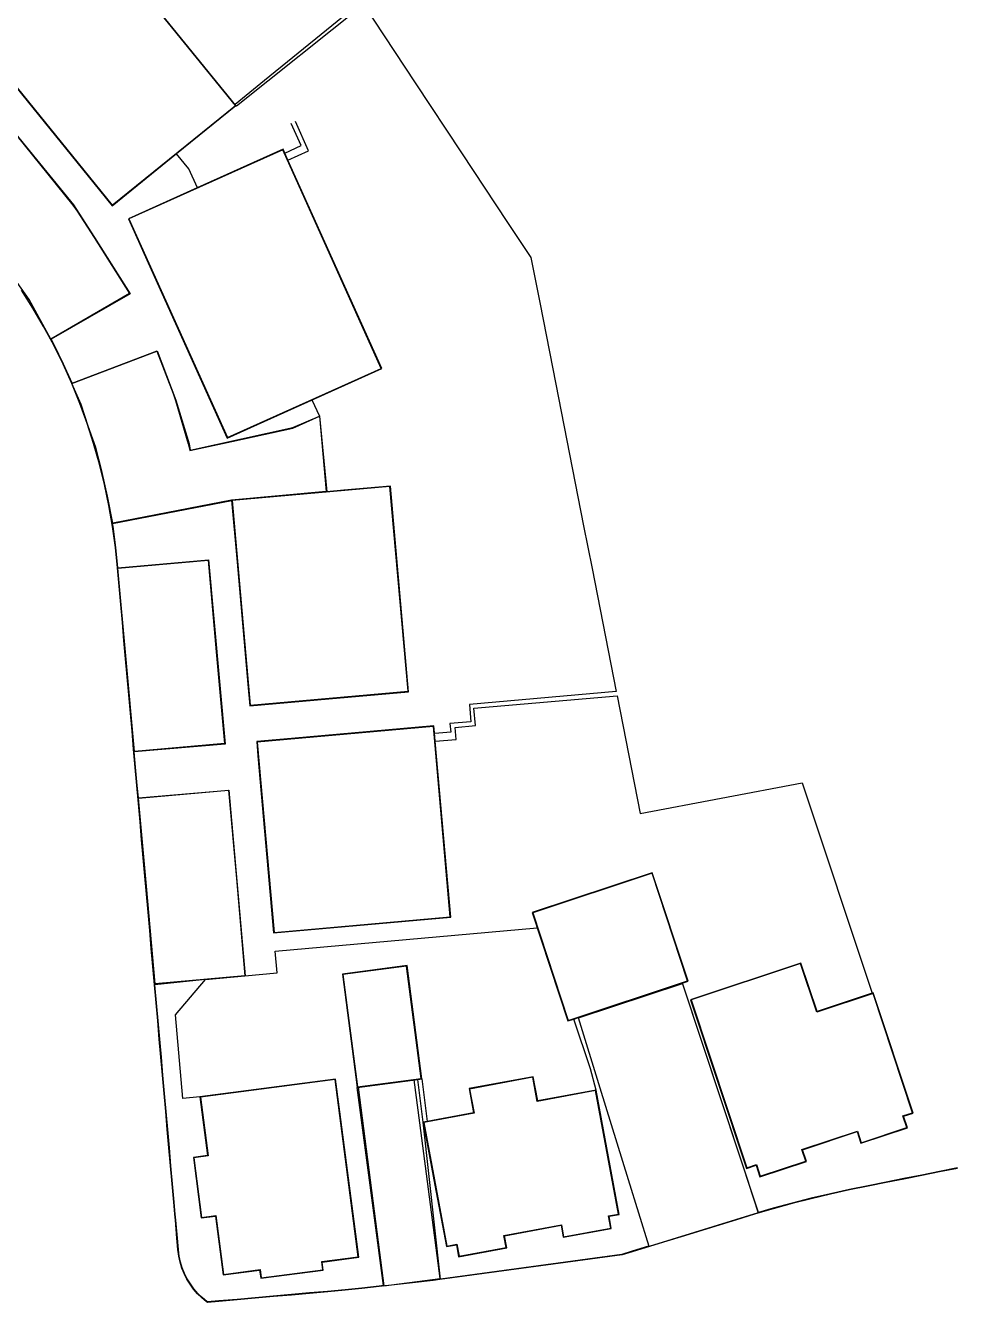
# Model space of a CAD drawing. Header units: metres. Extents: x 474170 to 474332, y 264836 to 264991.
# Drawn here: x 474281.2 to 474332.4, y 264856.2 to 264926.5 of the extents above; entities that cross this region are included whole.
import ezdxf

# ---------------------------------------------------------------- set-up
doc = ezdxf.new("R2010")
doc.units = ezdxf.units.M
for name, color, linetype in [('3D_LINES', 4, 'Continuous'), ('GARAGES FFL', 40, 'Continuous'), ('PLOTS EXTERNAL LEVEL', 3, 'Continuous'), ('PLOTS FFL', 1, 'Continuous')]:
    doc.layers.add(name, color=color, linetype=linetype)

msp = doc.modelspace()

# ---------------------------------------------------------------- linework, layer by layer
at = {"layer": '3D_LINES'}
for points in [[(474285.87, 264930.553, 96.4), (474289.248, 264933.502, 96.5), (474288.595, 264934.353, 96.5), (474292.021, 264937.186, 97.08), (474296.137, 264932.106, 97.08), (474299.59, 264927.7, 97.08), (474294.321, 264923.425, 96.4), (474292.714, 264922.118, 96.4)], [(474292.762, 264922.059, 96.4), (474292.782, 264922.034, 96.401), (474299.762, 264927.616, 96.8), (474302.614, 264923.303, 97.24), (474305.162, 264919.45, 97.24), (474307.69, 264915.627, 97.58), (474308.969, 264913.694, 97.58), (474309.456, 264911.218, 97.58), (474310.174, 264907.569, 97.63), (474311.873, 264898.936, 97.58), (474312.332, 264896.603, 97.58), (474313.665, 264889.83, 97.61), (474305.594, 264889.115, 97.08), (474305.678, 264888.171, 97.08), (474304.52, 264888.075, 97.08), (474304.563, 264887.596, 97.08), (474303.687, 264887.522, 97.08)], [(474295.445, 264919.443, 96.55), (474296.351, 264919.854, 96.55), (474295.793, 264921.072, 96.55)], [(474295.62, 264919.055, 96.85), (474296.753, 264919.572, 96.85), (474296.028, 264921.176, 96.55)], [(474276.81, 264917.347, 96.26), (474280.652, 264920.461, 96.55), (474283.8, 264916.576, 96.55), (474284.039, 264916.256, 96.55), (474284.964, 264914.791, 96.55), (474286.908, 264911.715, 96.73), (474282.58, 264909.212, 96.62), (474281.384, 264911.398, 96.545), (474279.939, 264913.442, 96.47), (474278.423, 264915.418, 96.366), (474276.81, 264917.347, 96.26)], [(474290.637, 264917.538, 96.4), (474290.169, 264918.577, 96.4), (474289.494, 264919.408, 96.4)], [(474332.42, 264863.609, 98.192), (474331.439, 264863.413, 98.177), (474330.459, 264863.217, 98.162), (474329.478, 264863.02, 98.147), (474328.498, 264862.824, 98.133), (474327.515, 264862.627, 98.118), (474326.495, 264862.42, 98.103), (474325.439, 264862.189, 98.088), (474324.385, 264861.94, 98.073), (474323.336, 264861.672, 98.059), (474322.291, 264861.386, 98.044), (474321.257, 264861.083, 98.029), (474320.279, 264860.783, 98.014), (474319.322, 264860.49, 97.999), (474318.366, 264860.196, 97.984), (474317.41, 264859.903, 97.97), (474316.454, 264859.61, 97.955), (474315.498, 264859.317, 97.94), (474314.542, 264859.023, 97.925), (474313.983, 264858.852, 97.917), (474303.976, 264857.494, 97.815), (474303.601, 264857.446, 97.808), (474302.627, 264857.335, 97.794), (474301.633, 264857.221, 97.779), (474300.64, 264857.107, 97.764), (474299.68, 264856.997, 97.749), (474298.77, 264856.905, 97.734), (474297.802, 264856.819, 97.72), (474296.808, 264856.731, 97.705), (474295.811, 264856.642, 97.69), (474294.815, 264856.554, 97.675), (474293.824, 264856.466, 97.66), (474293.819, 264856.466, 97.66), (474292.823, 264856.378, 97.646), (474291.827, 264856.289, 97.631), (474291.195, 264856.233, 97.621), (474291.143, 264856.269, 97.618), (474290.886, 264856.482, 97.598), (474290.648, 264856.714, 97.579), (474290.43, 264856.966, 97.559), (474290.234, 264857.235, 97.539), (474290.061, 264857.52, 97.52), (474289.912, 264857.818, 97.5), (474289.788, 264858.127, 97.481), (474289.691, 264858.446, 97.461), (474289.62, 264858.771, 97.442), (474289.572, 264859.143, 97.42), (474289.517, 264859.763, 97.383), (474289.429, 264860.759, 97.324), (474289.399, 264861.094, 97.321), (474289.34, 264861.755, 97.314), (474289.252, 264862.751, 97.304), (474289.164, 264863.747, 97.294), (474289.076, 264864.743, 97.284), (474288.987, 264865.739, 97.274), (474288.899, 264866.735, 97.264), (474288.811, 264867.732, 97.254), (474288.723, 264868.728, 97.244), (474288.634, 264869.724, 97.234), (474288.546, 264870.72, 97.224), (474288.458, 264871.716, 97.214), (474288.37, 264872.712, 97.204), (474288.281, 264873.708, 97.194), (474288.193, 264874.704, 97.184), (474288.105, 264875.7, 97.174), (474288.017, 264876.696, 97.164), (474287.929, 264877.693, 97.154), (474287.84, 264878.689, 97.144), (474287.752, 264879.685, 97.134), (474287.664, 264880.681, 97.124), (474287.576, 264881.677, 97.114), (474287.487, 264882.673, 97.104), (474287.399, 264883.669, 97.094), (474287.311, 264884.665, 97.084), (474287.223, 264885.661, 97.074), (474287.134, 264886.657, 97.064), (474287.046, 264887.654, 97.054), (474286.958, 264888.65, 97.044), (474286.87, 264889.646, 97.034), (474286.781, 264890.642, 97.024), (474286.693, 264891.638, 97.012), (474286.605, 264892.634, 96.999), (474286.517, 264893.63, 96.984), (474286.428, 264894.626, 96.968), (474286.34, 264895.622, 96.951), (474286.251, 264896.631, 96.932), (474286.138, 264897.752, 96.912), (474285.98, 264898.91, 96.891), (474285.781, 264900.063, 96.868), (474285.54, 264901.208, 96.844), (474285.26, 264902.343, 96.819), (474284.938, 264903.467, 96.792), (474284.577, 264904.58, 96.764), (474284.176, 264905.679, 96.735), (474283.736, 264906.762, 96.704), (474283.258, 264907.83, 96.672), (474282.742, 264908.879, 96.639), (474282.189, 264909.91, 96.604), (474281.6, 264910.92, 96.568), (474280.974, 264911.909, 96.531)], [(474283.752, 264906.788, 96.704), (474283.281, 264907.84, 96.672), (474282.765, 264908.891, 96.639), (474282.595, 264909.207, 96.628)], [(474290.216, 264903.088, 97), (474292.526, 264903.575, 96.85), (474295.891, 264904.323, 96.85), (474297.353, 264904.979, 96.85), (474297.721, 264900.824, 97), (474292.523, 264900.358, 97), (474285.984, 264899.091, 96.89), (474285.706, 264900.574, 96.86), (474285.36, 264902.038, 96.83), (474285.051, 264903.249, 96.798), (474284.639, 264904.432, 96.765), (474284.245, 264905.614, 96.733), (474283.746, 264906.767, 96.7), (474288.414, 264908.554, 97), (474289.308, 264906.219, 97), (474289.436, 264905.842, 97), (474290.141, 264903.444, 97), (474290.216, 264903.088, 97)], [(474296.94, 264905.864, 96.85), (474297.357, 264904.98, 96.85), (474297.752, 264900.816, 97)], [(474286.275, 264896.639, 96.932), (474286.163, 264897.755, 96.912), (474286.005, 264898.914, 96.891), (474285.979, 264899.064, 96.888)], [(474287.182, 264886.53, 97.07), (474286.721, 264891.594, 97.03), (474286.265, 264896.616, 96.93), (474291.233, 264897.056, 97.23), (474291.679, 264892.023, 97.23), (474292.126, 264886.968, 97.23), (474287.182, 264886.53, 97.07)], [(474303.706, 264887.11, 97.3), (474304.859, 264887.201, 97.3), (474304.803, 264887.857, 97.329), (474305.927, 264887.958, 97.378), (474305.84, 264888.913, 97.42), (474313.709, 264889.602, 98.25), (474314.984, 264883.122, 98.19), (474323.892, 264884.815, 98.58), (474327.733, 264873.235, 98.05)], [(474287.396, 264883.989, 97.091), (474287.336, 264884.667, 97.084), (474287.247, 264885.664, 97.074), (474287.172, 264886.514, 97.066)], [(474288.321, 264873.758, 97.19), (474287.835, 264879.126, 97.14), (474287.397, 264883.967, 97.09), (474292.353, 264884.406, 97.42), (474292.784, 264879.541, 97.45), (474293.257, 264874.201, 97.3), (474288.321, 264873.758, 97.19)], [(474290.778, 264867.55, 97.38), (474289.84, 264867.453, 97.38), (474289.432, 264872.057, 97.34), (474291.086, 264874.003, 97.319), (474293.256, 264874.195, 97.3), (474295.026, 264874.352, 97.3), (474294.919, 264875.56, 97.3), (474309.317, 264876.836, 97.561)], [(474317.328, 264873.695, 98.05), (474320.633, 264863.693, 98.05), (474321.468, 264861.166, 98.05), (474315.468, 264859.314, 97.94), (474314.34, 264862.971, 97.75), (474312.782, 264868.023, 97.75), (474311.591, 264871.886, 98.08), (474317.301, 264873.777, 98.08), (474317.327, 264873.696, 98.08)], [(474300.868, 264857.158, 97.768), (474300.637, 264857.131, 97.764), (474299.677, 264857.022, 97.749), (474298.767, 264856.93, 97.734), (474297.8, 264856.844, 97.72), (474296.805, 264856.755, 97.705), (474295.809, 264856.667, 97.69), (474294.813, 264856.579, 97.675), (474293.822, 264856.491, 97.66), (474293.817, 264856.491, 97.66), (474292.821, 264856.402, 97.646), (474291.825, 264856.314, 97.631), (474291.202, 264856.259, 97.621), (474291.158, 264856.289, 97.618), (474290.903, 264856.5, 97.598), (474290.666, 264856.731, 97.579), (474290.45, 264856.982, 97.559), (474290.255, 264857.249, 97.539), (474290.083, 264857.532, 97.52), (474289.935, 264857.828, 97.5), (474289.812, 264858.135, 97.481), (474289.715, 264858.452, 97.461), (474289.645, 264858.775, 97.442), (474289.597, 264859.146, 97.42), (474289.542, 264859.765, 97.383), (474289.453, 264860.761, 97.324), (474289.424, 264861.096, 97.321), (474289.365, 264861.757, 97.314), (474289.277, 264862.753, 97.304), (474289.189, 264863.749, 97.294), (474289.101, 264864.745, 97.284), (474289.012, 264865.742, 97.274), (474288.924, 264866.738, 97.264), (474288.836, 264867.734, 97.254), (474288.748, 264868.73, 97.244), (474288.659, 264869.726, 97.234), (474288.571, 264870.722, 97.224), (474288.483, 264871.718, 97.214), (474288.395, 264872.714, 97.204), (474288.306, 264873.71, 97.194)], [(474312.552, 264867.915, 97.75), (474312.245, 264869.082, 97.75), (474311.339, 264871.822, 97.75)], [(474302.562, 264868.47, 97.38), (474299.474, 264868.067, 97.38), (474299.622, 264866.931, 97.38), (474300.654, 264858.987, 97.69), (474300.894, 264857.144, 97.78), (474303.983, 264857.545, 97.82), (474302.868, 264866.118, 97.45), (474302.562, 264868.47, 97.38)], [(474303.055, 264866.151, 97.45), (474302.75, 264868.497, 97.38)], [(474302.974, 264868.526, 97.75), (474303.278, 264866.192, 97.75)], [(474332.415, 264863.634, 98.192), (474331.435, 264863.437, 98.177), (474330.454, 264863.241, 98.162), (474329.473, 264863.045, 98.147), (474328.493, 264862.848, 98.133), (474327.51, 264862.651, 98.118), (474326.49, 264862.445, 98.103), (474325.433, 264862.214, 98.088), (474324.379, 264861.964, 98.073), (474323.33, 264861.696, 98.059), (474322.285, 264861.41, 98.044), (474321.477, 264861.173, 98.032)], [(474315.445, 264859.326, 97.939), (474314.535, 264859.047, 97.925), (474313.978, 264858.876, 97.917), (474304.005, 264857.523, 97.815)]]:
    msp.add_polyline3d(points, dxfattribs=at)
at = {"layer": '3D_LINES', "linetype": 'Continuous'}
for points in [[(474276.799, 264917.357, 96.261), (474280.652, 264920.478, 96.55), (474283.823, 264916.6, 96.55), (474284.98, 264914.807, 96.55)], [(474284.98, 264914.807, 96.55), (474286.945, 264911.694, 96.73), (474282.595, 264909.207, 96.628)], [(474283.752, 264906.788, 96.704), (474288.42, 264908.564, 97), (474289.457, 264905.855, 97), (474290.195, 264903.444, 97), (474290.24, 264903.113, 97), (474295.88, 264904.342, 96.85), (474297.354, 264904.983, 96.85)], [(474285.979, 264899.064, 96.888), (474292.525, 264900.338, 97)], [(474286.275, 264896.639, 96.932), (474291.247, 264897.07, 97.23), (474292.158, 264886.937, 97.23), (474287.172, 264886.514, 97.066)], [(474287.396, 264883.989, 97.091), (474292.36, 264884.412, 97.42), (474293.259, 264874.196, 97.3)], [(474291.086, 264874.003, 97.319), (474288.306, 264873.71, 97.194)], [(474321.477, 264861.173, 98.032), (474317.306, 264873.794, 98.08)], [(474300.868, 264857.158, 97.768), (474299.419, 264868.063, 97.38)], [(474304.005, 264857.523, 97.815), (474303.055, 264866.151, 97.45)], [(474315.445, 264859.326, 97.939), (474315.445, 264859.326, 97.939)]]:
    msp.add_polyline3d(points, dxfattribs=at)
at = {"layer": 'GARAGES FFL', "linetype": 'Continuous'}
for points, elevation in [([(474315.631, 264879.833), (474309.07, 264877.665), (474311.026, 264871.744), (474317.587, 264873.913)], 98.08), ([(474302.141, 264874.73), (474298.636, 264874.274), (474299.441, 264868.091), (474302.946, 264868.547)], 97.38)]:
    msp.add_lwpolyline(points, close=True, dxfattribs=dict(at, elevation=elevation))
at = {"layer": 'PLOTS EXTERNAL LEVEL'}
for points in [[(474285.613, 264930.871, 95.8), (474278.81, 264925.352, 95.95), (474280.968, 264922.692, 96.4), (474285.256, 264917.407, 96.4), (474285.959, 264916.54, 96.55), (474289.5, 264919.413, 96.4), (474292.762, 264922.059, 96.4), (474285.87, 264930.553, 96.4), (474285.727, 264930.73, 95.8), (474285.613, 264930.871, 95.8)], [(474300.778, 264907.59, 96.85), (474295.62, 264919.055, 96.85), (474295.445, 264919.443, 96.55), (474295.348, 264919.658, 96.55), (474290.636, 264917.538, 96.4), (474286.847, 264915.833, 96.55), (474287.936, 264913.413, 96.85), (474292.276, 264903.765, 96.85), (474300.778, 264907.59, 96.85)], [(474301.249, 264901.126, 97.08), (474298.682, 264900.898, 97.08), (474297.752, 264900.816, 97), (474292.524, 264900.353, 97), (474292.826, 264896.937, 97.08), (474293.42, 264890.237, 97.08), (474293.525, 264889.05, 97.23), (474297.873, 264889.435, 97.08), (474302.251, 264889.823, 97.08), (474301.249, 264901.126, 97.08)], [(474303.633, 264887.938, 97.08), (474295.805, 264887.244, 97.23), (474293.899, 264887.075, 97.23), (474293.969, 264886.287, 97.3), (474294.83, 264876.556, 97.3), (474304.565, 264877.419, 97.3), (474303.706, 264887.11, 97.3), (474303.667, 264887.553, 97.08), (474303.633, 264887.938, 97.08)], [(474315.647, 264879.864, 98.08), (474309.038, 264877.68, 97.53), (474311.01, 264871.713, 97.75), (474311.335, 264871.82, 97.75), (474311.585, 264871.903, 98.08), (474317.619, 264873.897, 98.08), (474315.647, 264879.864, 98.08)], [(474302.163, 264874.758, 97.38), (474298.608, 264874.296, 97.38), (474299.419, 264868.063, 97.38), (474302.75, 264868.497, 97.38), (474302.974, 264868.526, 97.75), (474302.163, 264874.758, 97.38)], [(474327.796, 264873.256, 98.05), (474324.7, 264872.229, 98.05), (474323.814, 264874.899, 98.05), (474317.742, 264872.885, 98.05), (474320.819, 264863.609, 98.05), (474321.353, 264863.786, 98.05), (474321.565, 264863.145, 98.05), (474324.114, 264863.991, 98.05), (474323.901, 264864.631, 98.05), (474326.905, 264865.628, 98.05), (474327.118, 264864.987, 98.05), (474329.666, 264865.832, 98.05), (474329.454, 264866.473, 98.05), (474329.988, 264866.65, 98.05), (474327.796, 264873.256, 98.05)], [(474298.238, 264868.521, 97.38), (474290.778, 264867.55, 97.38), (474291.199, 264864.315, 97.38), (474290.418, 264864.213, 97.38), (474290.852, 264860.881, 97.38), (474291.633, 264860.983, 97.409), (474292.054, 264857.748, 97.53), (474294.062, 264858.009, 97.53), (474294.12, 264857.563, 97.53), (474297.563, 264858.011, 97.53), (474297.505, 264858.457, 97.53), (474299.513, 264858.718, 97.53), (474298.472, 264866.721, 97.38), (474298.238, 264868.521, 97.38)], [(474312.552, 264867.915, 97.75), (474309.345, 264867.319, 97.75), (474309.098, 264868.647, 97.75), (474305.573, 264867.992, 97.75), (474305.82, 264866.664, 97.75), (474303.278, 264866.192, 97.75), (474303.055, 264866.151, 97.45), (474303.7, 264862.677, 97.75), (474304.326, 264859.308, 97.75), (474304.879, 264859.411, 97.75), (474305.002, 264858.747, 97.75), (474307.642, 264859.237, 97.75), (474307.519, 264859.901, 97.75), (474310.631, 264860.479, 97.75), (474310.754, 264859.816, 97.75), (474313.394, 264860.306, 97.75), (474313.271, 264860.97, 97.75), (474313.824, 264861.072, 97.75), (474312.552, 264867.915, 97.75)]]:
    msp.add_polyline3d(points, dxfattribs=at)
at = {"layer": 'PLOTS FFL', "linetype": 'Continuous'}
for points, elevation in [([(474285.609, 264930.836), (474278.845, 264925.348), (474285.963, 264916.575), (474292.727, 264922.062)], 96.55), ([(474300.745, 264907.603), (474295.336, 264919.625), (474286.88, 264915.82), (474292.289, 264903.799)], 97), ([(474301.227, 264901.099), (474292.551, 264900.33), (474293.548, 264889.077), (474302.224, 264889.845)], 97.23), ([(474303.61, 264887.91), (474293.926, 264887.053), (474294.853, 264876.584), (474304.538, 264877.441)], 97.45), ([(474327.781, 264873.225), (474324.684, 264872.198), (474323.799, 264874.867), (474317.774, 264872.869), (474320.835, 264863.641), (474321.369, 264863.818), (474321.581, 264863.177), (474324.082, 264864.007), (474323.87, 264864.647), (474326.921, 264865.659), (474327.134, 264865.019), (474329.635, 264865.848), (474329.422, 264866.489), (474329.956, 264866.666)], 98.2), ([(474298.216, 264868.493), (474290.806, 264867.529), (474291.227, 264864.293), (474290.446, 264864.192), (474290.873, 264860.909), (474291.654, 264861.011), (474292.075, 264857.776), (474294.083, 264858.037), (474294.141, 264857.591), (474297.535, 264858.032), (474297.477, 264858.479), (474299.485, 264858.74)], 97.53), ([(474312.532, 264867.886), (474309.325, 264867.29), (474309.078, 264868.617), (474305.603, 264867.972), (474305.849, 264866.644), (474303.084, 264866.131), (474304.346, 264859.337), (474304.899, 264859.44), (474305.022, 264858.776), (474307.613, 264859.257), (474307.49, 264859.921), (474310.651, 264860.508), (474310.774, 264859.845), (474313.365, 264860.326), (474313.241, 264860.99), (474313.794, 264861.092)], 97.9)]:
    msp.add_lwpolyline(points, close=True, dxfattribs=dict(at, elevation=elevation))

doc.saveas('drawing.dxf')
